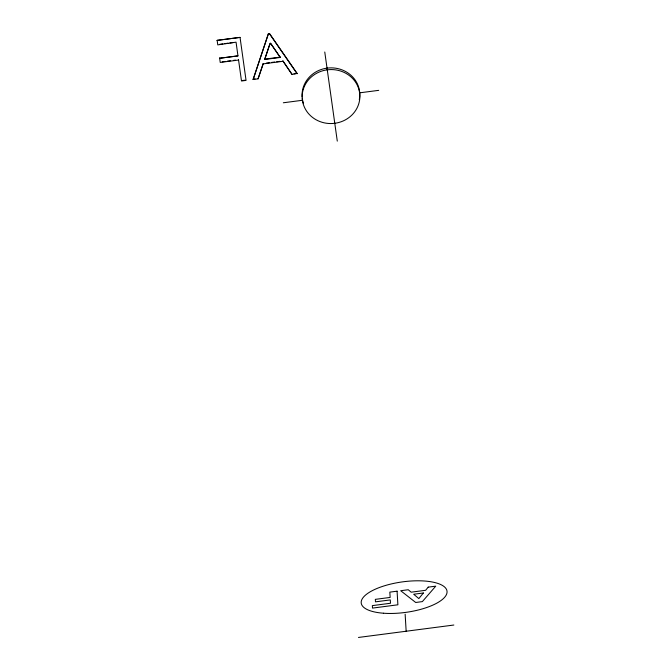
<?xml version="1.0" encoding="UTF-8"?>
<svg xmlns="http://www.w3.org/2000/svg" width="671" height="671" viewBox="0 0 671 671"><rect width="100%" height="100%" fill="white"/><g stroke="black" fill="none" stroke-linecap="round" stroke-linejoin="round"><path stroke-width="1.01" d="M258.067 78.843L263.25 63.527L258.067 78.843L253.135 79.48L268.417 33.693L269.532 33.55L297.11 73.407L292.036 74.414L282.927 60.96L292.036 74.414M253.135 79.48L268.417 33.693M270.858 43.531L280.285 57.454L264.668 59.484L269.935 43.657M264.668 59.484L270.287 43.028L280.285 57.454M240.042 37.391L217.152 40.369L240.042 37.391L246.056 80.403L241.493 80.998L238.524 59.711M268.434 34.036L269.557 33.894L297.127 73.751M219.778 44.286L222.831 43.883M224.869 43.623L227.922 43.221M229.952 42.961L233.005 42.558M217.152 40.369L217.765 44.89L236.058 42.164L237.962 55.878L219.643 58.26L237.962 55.878M222.244 61.833L225.297 61.438M227.335 61.17L230.388 60.776M233.441 60.373L235.471 60.113M219.618 57.924L220.231 62.437L238.549 60.054M264.651 59.149L280.268 57.11M266.362 63.116L269.465 62.713M271.537 62.445L274.649 62.042M276.712 61.766L279.824 61.363M263.275 63.862L282.952 61.304M242.382 80.537L245.125 80.184M253.11 79.144L255.089 78.884M294.057 73.81L297.11 73.407M283.33 102.772L302.462 100.281L302.361 98.578L302.596 100.256A28.87 26.983 -3.4 0 0 303.518 103.527M378.712 90.35L359.581 92.841L359.48 91.139M358.465 637.45L453.848 625.028M324.764 52.011L337.287 141.12M405.141 614.183L406.156 631.235M359.295 99.576A28.87 26.983 -3.4 0 0 359.715 92.816L359.245 89.461A28.87 26.983 -3.4 0 0 327.163 68.123L327.263 69.826A28.87 26.983 -3.4 0 0 302.227 98.603L302.705 101.958A28.87 26.983 -3.4 0 0 334.779 123.296A28.87 26.983 -3.4 0 0 359.815 94.519L359.346 91.164A28.87 26.983 -3.4 0 0 327.263 69.826M302.126 96.901A28.87 26.983 -3.4 0 1 327.163 68.123M428.199 587.133L425.64 590.295L411.138 592.183L408.253 589.734L400.696 590.715L415.71 602.483L422.353 601.61L435.747 586.152L428.199 587.133M423.367 592.988L418.83 598.591L413.697 594.246L423.367 592.988M397.081 591.185L389.826 592.132L390.145 597.433L375.332 599.362L375.483 601.845L390.287 599.916L390.488 603.254L372.355 605.619L372.506 608.102L397.886 604.797L397.081 591.185M383.451 613.219A43.296 15.332 -8 0 0 447.045 591.537A43.296 15.332 -8 0 0 381.874 586.63A43.296 15.332 -8 0 0 383.451 613.219"/></g></svg>
